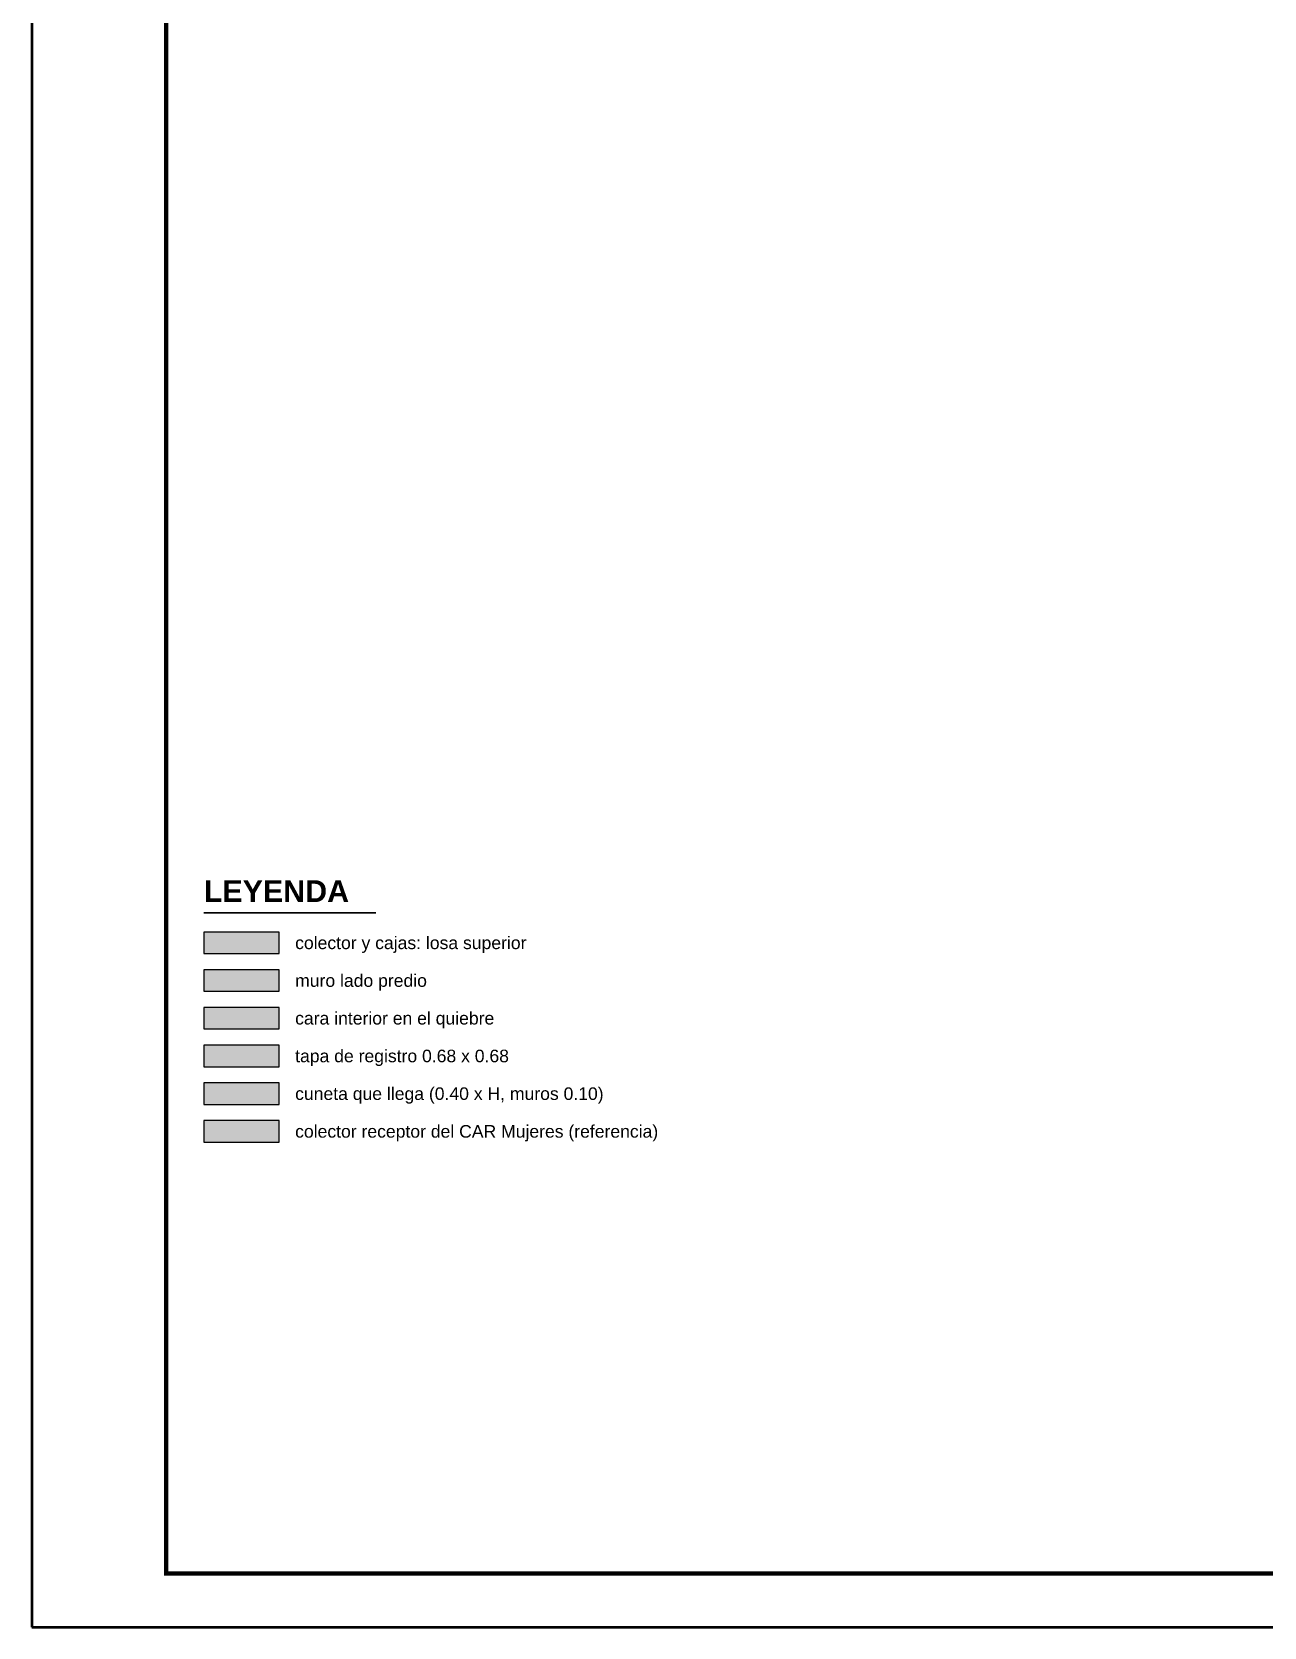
# Model space of a CAD drawing. Header units: metres. Extents: x 349021 to 349543, y 9281040 to 9281959.
# Drawn here: x 349101 to 349141.1, y 9281439.8 to 9281491.8 of the extents above; entities that cross this region are included whole.
import ezdxf
from ezdxf.enums import TextEntityAlignment as Align

# ---------------------------------------------------------------- set-up
doc = ezdxf.new("R2010")
doc.units = ezdxf.units.M
doc.header["$LTSCALE"] = 0.25
for name, color, linetype, true_color in [('ISO-CONCRETO-LAT1', 253, 'CONTINUOUS', 0xcecece), ('ISO-CONCRETO-LAT2', 252, 'CONTINUOUS', 0xb2b2b2), ('ISO-CONCRETO-SUP', 254, 'CONTINUOUS', 0xe8e8e8), ('ISO-CUNETA', 94, 'CONTINUOUS', 0xa8d6a8), ('ISO-TAPA', 255, 'CONTINUOUS', 0xf8f4e6), ('ISO-TERRENO', 94, 'CONTINUOUS', 0xd6e2c4)]:
    doc.layers.add(name, color=color, linetype=linetype, true_color=true_color)
doc.layers.add('LEYENDA', color=7, linetype='CONTINUOUS')
doc.layers.add('MARCO', color=7, linetype='CONTINUOUS', lineweight=50)
doc.layers.add('TITULOS', color=160, linetype='CONTINUOUS', lineweight=35)
doc.styles.get("Standard").update_dxf_attribs({"font": 'arial.ttf'})
doc.styles.add('TITULOS', font='arialbd.ttf')

msp = doc.modelspace()

# ---------------------------------------------------------------- hatches: boundary and pattern name
at = {"layer": 'ISO-CONCRETO-LAT1', "true_color": 0xcecece}
h = msp.add_hatch(color=7, dxfattribs=at)
h.dxf.hatch_style = 1
h.paths.add_polyline_path([(349106.58, 9281460.506), (349109.03, 9281460.506), (349109.03, 9281461.206), (349106.58, 9281461.206)])
at = {"layer": 'ISO-CONCRETO-LAT2', "true_color": 0xb2b2b2}
h = msp.add_hatch(color=7, dxfattribs=at)
h.dxf.hatch_style = 1
h.paths.add_polyline_path([(349106.58, 9281459.278), (349109.03, 9281459.278), (349109.03, 9281459.978), (349106.58, 9281459.978)])
at = {"layer": 'ISO-CONCRETO-SUP', "true_color": 0xe8e8e8}
h = msp.add_hatch(color=7, dxfattribs=at)
h.dxf.hatch_style = 1
h.paths.add_polyline_path([(349106.58, 9281461.735), (349109.03, 9281461.735), (349109.03, 9281462.435), (349106.58, 9281462.435)])
at = {"layer": 'ISO-CUNETA', "true_color": 0xa8d6a8}
h = msp.add_hatch(color=7, dxfattribs=at)
h.dxf.hatch_style = 1
h.paths.add_polyline_path([(349106.58, 9281456.821), (349109.03, 9281456.821), (349109.03, 9281457.521), (349106.58, 9281457.521)])
at = {"layer": 'ISO-TAPA', "true_color": 0xf8f4e6}
h = msp.add_hatch(color=7, dxfattribs=at)
h.dxf.hatch_style = 1
h.paths.add_polyline_path([(349106.58, 9281458.049), (349109.03, 9281458.049), (349109.03, 9281458.749), (349106.58, 9281458.749)])
at = {"layer": 'ISO-TERRENO', "true_color": 0xd6e2c4}
h = msp.add_hatch(color=7, dxfattribs=at)
h.dxf.hatch_style = 1
h.paths.add_polyline_path([(349106.58, 9281455.592), (349109.03, 9281455.592), (349109.03, 9281456.292), (349106.58, 9281456.292)])

# ---------------------------------------------------------------- linework, layer by layer
at = {"layer": 'ISO-CONCRETO-LAT1'}
msp.add_lwpolyline([(349106.58, 9281460.506), (349109.03, 9281460.506), (349109.03, 9281461.206), (349106.58, 9281461.206)], close=True, dxfattribs=at)
at = {"layer": 'ISO-CONCRETO-LAT2'}
msp.add_lwpolyline([(349106.58, 9281459.278), (349109.03, 9281459.278), (349109.03, 9281459.978), (349106.58, 9281459.978)], close=True, dxfattribs=at)
at = {"layer": 'ISO-CONCRETO-SUP'}
msp.add_lwpolyline([(349106.58, 9281461.735), (349109.03, 9281461.735), (349109.03, 9281462.435), (349106.58, 9281462.435)], close=True, dxfattribs=at)
at = {"layer": 'ISO-CUNETA'}
msp.add_lwpolyline([(349106.58, 9281456.821), (349109.03, 9281456.821), (349109.03, 9281457.521), (349106.58, 9281457.521)], close=True, dxfattribs=at)
at = {"layer": 'ISO-TAPA'}
msp.add_lwpolyline([(349106.58, 9281458.049), (349109.03, 9281458.049), (349109.03, 9281458.749), (349106.58, 9281458.749)], close=True, dxfattribs=at)
at = {"layer": 'ISO-TERRENO'}
msp.add_lwpolyline([(349106.58, 9281455.592), (349109.03, 9281455.592), (349109.03, 9281456.292), (349106.58, 9281456.292)], close=True, dxfattribs=at)
at = {"layer": 'MARCO'}
msp.add_lwpolyline([(349100.98, 9281439.79), (349248.155, 9281439.79), (349248.155, 9281543.74), (349100.98, 9281543.74)], close=True, dxfattribs=at)
at = {"layer": 'MARCO', "const_width": 0.14}
msp.add_lwpolyline([(349105.355, 9281441.54), (349246.405, 9281441.54), (349246.405, 9281541.99), (349105.355, 9281541.99)], close=True, dxfattribs=at)
at = {"layer": 'TITULOS'}
msp.add_line((349106.58, 9281463.065), (349112.18, 9281463.065), dxfattribs=at)

# ---------------------------------------------------------------- texts
at = {"layer": 'LEYENDA'}
for s, p in [('colector y cajas: losa superior', (349109.555, 9281462.085)), ('muro lado predio', (349109.555, 9281460.856)), ('cara interior en el quiebre', (349109.555, 9281459.628)), ('tapa de registro 0.68 x 0.68', (349109.555, 9281458.399)), ('cuneta que llega (0.40 x H, muros 0.10)', (349109.555, 9281457.171)), ('colector receptor del CAR Mujeres (referencia)', (349109.555, 9281455.942))]:
    msp.add_text(s, height=0.4095, dxfattribs=at).set_placement(p, align=Align.MIDDLE_LEFT)
at = {"layer": 'TITULOS', "style": 'TITULOS'}
msp.add_text('LEYENDA', height=0.7088, dxfattribs=at).set_placement((349106.58, 9281463.415))

doc.saveas('drawing.dxf')
